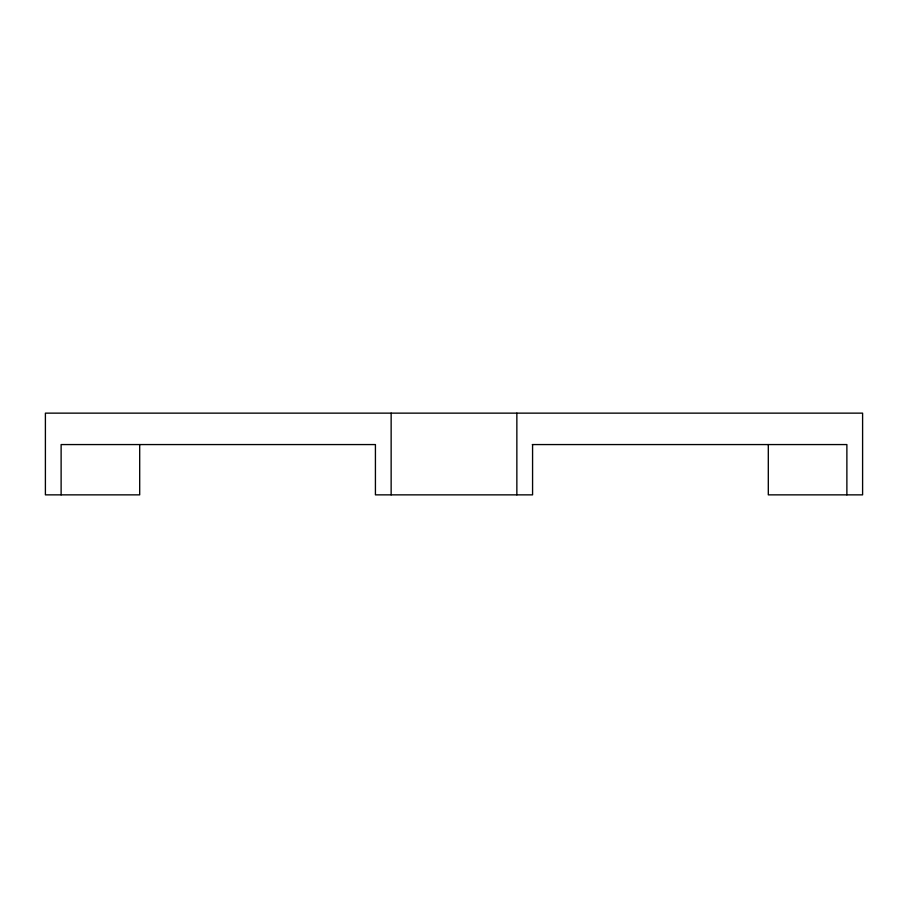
<?xml version="1.0" encoding="UTF-8"?>
<svg xmlns="http://www.w3.org/2000/svg" width="908" height="908" viewBox="0 0 908 908"><rect width="100%" height="100%" fill="white"/><g stroke="black" fill="none" stroke-linecap="round" stroke-linejoin="round"><path stroke-width="1.36" d="M532.338 444.568L846.88 444.568L846.88 494.86M768.304 444.568L768.304 494.86L862.6 494.86L862.6 413.14L45.4 413.14L45.4 494.86L139.696 494.86L139.696 444.568M532.576 444.568L532.576 494.86L375.424 494.86L375.424 444.568L61.12 444.568L61.12 494.86M516.856 413.14L516.856 494.86M391.144 413.14L391.144 494.86"/></g></svg>
